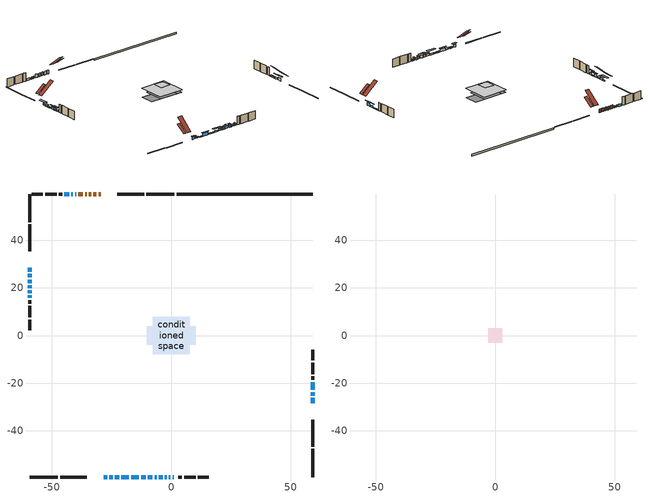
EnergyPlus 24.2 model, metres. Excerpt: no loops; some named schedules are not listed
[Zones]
conditioned space
 floor outside (Floor1 construction): -1.66,-1.66 -1.66,1.66 1.66,1.66 1.66,-1.66 z0.3
 floor adiabatic (Floor3 construction): -2.7,-2.7 -2.7,2.7 2.7,2.7 2.7,-2.7 z0.3
 floor adiabatic (Floor4 construction): -5.76,-5.76 -5.76,5.76 5.76,5.76 5.76,-5.76 z0.3
 floor adiabatic (AdiabaticFloorConstruction): -7.76,-7.76 -7.76,7.76 7.76,7.76 7.76,-7.76 z2.74
 floor foundation (Slab1 construction): -10.32,-3.93 -10.32,3.93 10.32,3.93 10.32,-3.93 z-0.71
 wall outside (RimJoist1 construction): 1.36,59.28 -10.41,59.28 / -59.28,-59.28 -47.52,-59.28 / -59.28,59.28 -59.28,47.52 / 59.28,-59.28 59.28,-47.52 z0.3:0.6
 wall outside (RimJoist2 construction): -11.34,59.28 -22.61,59.28 / -46.59,-59.28 -35.32,-59.28 / -59.28,46.59 -59.28,35.32 / 59.28,-46.59 59.28,-35.32 z0.3:0.6
 wall outside (AdiabaticWallConstruction 1): -29.61,59.28 -30.43,59.28 / -31.35,59.28 -32.69,59.28 / -33.62,59.28 -34.48,59.28 / -35.41,59.28 -36.13,59.28 / -37.06,59.28 -38.96,59.28 z0.3:2.33
 wall outside (AdiabaticWallConstruction): 59.28,-28.31 59.28,-26.08 / -5.24,-59.28 -3.56,-59.28 / -59.28,20.95 -59.28,19.84 z0.3:1.98; -28.31,-59.28 -26.89,-59.28 z0.3:1.75; -25.96,-59.28 -24.54,-59.28 z0.3:0.68; -23.62,-59.28 -21.89,-59.28 z0.3:0.66; -20.96,-59.28 -17.71,-59.28 z0.3:1.82; -16.78,-59.28 -13.52,-59.28 / -59.28,23.41 -59.28,21.88 z0.3:0.71; -12.6,-59.28 -10.71,-59.28 / -59.28,28.31 -59.28,26.79 z0.3:1.01; -9.79,-59.28 -7.9,-59.28 z0.3:1.6; -6.98,-59.28 -6.16,-59.28 / 0.57,-59.28 1.08,-59.28 z0.3:1.83; -59.28,25.86 -59.28,24.33 z0.3:1.11; -39.88,59.28 -40.26,59.28 / -0.99,-59.28 -0.35,-59.28 / 2.01,-59.28 2.1,-59.28 / -41.18,59.28 -41.84,59.28 / -42.77,59.28 -44.73,59.28 z0.3:1.52; 59.28,-25.15 59.28,-23.7 z0.3:1.32; -2.63,-59.28 -1.92,-59.28 z0.3:1.77; -59.28,18.91 -59.28,17.79 z0.3:0.86; -59.28,16.86 -59.28,15.75 z0.3:1.22; 59.28,-22.77 59.28,-19.52 z0.3:0.73
 wall outside (Wall1 construction): -45.66,59.28 -47.11,59.28 / 3.03,-59.28 4.48,-59.28 / -59.28,14.82 -59.28,13.36 / 59.28,-18.6 59.28,-17.14 z0.3:5.18
 wall outside (Wall2 construction): -48.04,59.28 -52.88,59.28 / 5.41,-59.28 10.25,-59.28 / -59.28,12.43 -59.28,7.59 / 59.28,-16.21 59.28,-11.37 z0.3:5.18
 wall outside (Wall3 construction): -53.81,59.28 -58.35,59.28 / 11.18,-59.28 15.72,-59.28 / -59.28,6.67 -59.28,2.12 / 59.28,-10.44 59.28,-5.9 z0.3:5.18
 wall foundation (FoundationWall1 construction): 59.28,59.28 2.29,59.28 z-0.71:0.3
 window (WindowConstruction 21): 59.28,-28.31 59.28,-26.08 z0.3:1.98
 window (WindowConstruction 2): -28.31,-59.28 -26.89,-59.28 z0.3:1.75
 window (WindowConstruction 3): -25.96,-59.28 -24.54,-59.28 z0.3:0.68
 window (WindowConstruction 4): -23.61,-59.28 -21.89,-59.28 z0.3:0.66
 window (WindowConstruction 5): -20.96,-59.28 -17.71,-59.28 z0.3:1.82
 window (WindowConstruction 6): -16.78,-59.28 -13.53,-59.28 z0.3:0.71
 window (WindowConstruction 7): -12.6,-59.28 -10.71,-59.28 z0.3:1.01
 window (WindowConstruction 8): -9.79,-59.28 -7.91,-59.28 z0.3:1.6
 window (WindowConstruction 9): -6.98,-59.28 -6.17,-59.28 z0.3:1.82
 window (WindowConstruction 10): -59.28,28.31 -59.28,26.79 z0.3:1.01
 window (WindowConstruction 11): -59.28,25.86 -59.28,24.34 z0.3:1.11
 window (WindowConstruction 12): -59.28,23.41 -59.28,21.88 z0.3:0.71
 window (WindowConstruction 23): -5.24,-59.28 -3.56,-59.28 z0.3:1.98
 window (WindowConstruction 24): -59.28,20.95 -59.28,19.84 z0.3:1.98
 window (WindowConstruction 13): -39.89,59.28 -40.26,59.28 z0.3:1.52
 window (WindowConstruction 14): 59.28,-25.15 59.28,-23.7 z0.3:1.31
 window (WindowConstruction 15): -2.63,-59.28 -1.92,-59.28 z0.3:1.77
 window (WindowConstruction 16): -0.99,-59.28 -0.36,-59.28 z0.3:1.52
 window (WindowConstruction 17): 0.57,-59.28 1.08,-59.28 z0.3:1.82
 window (WindowConstruction 18): 2.01,-59.28 2.1,-59.28 z0.3:1.52
 window (WindowConstruction 19): -59.28,18.91 -59.28,17.79 z0.3:0.86
 window (WindowConstruction 20): -59.28,16.86 -59.28,15.75 z0.3:1.21
 window (WindowConstruction 22): -41.19,59.28 -41.84,59.28 z0.3:1.52
 window (WindowConstruction): 59.28,-22.77 59.28,-19.52 z0.3:0.73
 window (WindowConstruction 1): -42.77,59.28 -44.73,59.28 z0.3:1.52
 door (Door): -29.61,59.28 -30.42,59.28 z0.3:2.33
 door (Door 1): -31.35,59.28 -32.69,59.28 z0.3:2.33
 door (Door 2): -33.62,59.28 -34.48,59.28 z0.3:2.33
 door (Door 3): -35.41,59.28 -36.13,59.28 z0.3:2.33
 door (Door 4): -37.06,59.28 -38.96,59.28 z0.3:2.33
 ceiling adiabatic (AdiabaticFloorConstruction): 7.76,-7.76 7.76,7.76 -7.76,7.76 -7.76,-7.76 z2.74
 roof outside (Roof2 construction): -2.7,2.7 -2.7,-2.7 2.7,-2.7 2.7,2.7 z5.18
 roof outside (Roof3 construction): -28.69,59.28,5.18 -28.69,51.46,11.7 -26.14,51.46,11.7 -26.14,59.28,5.18; -29.24,-59.28,5.18 -29.24,-51.46,11.7 -31.79,-51.46,11.7 -31.79,-59.28,5.18; -59.28,29.24,5.18 -51.46,29.24,11.7 -51.46,31.79,11.7 -59.28,31.79,5.18; 59.28,-29.24,5.18 51.46,-29.24,11.7 51.46,-31.79,11.7 59.28,-31.79,5.18
attic - vented
 floor to conditioned space (Floor2 construction Reversed): -2.99,-2.99 -2.99,2.99 2.99,2.99 2.99,-2.99 z5.18
 roof outside (Roof1 construction): -25.21,59.28,5.18 -25.21,53.94,9.19 -23.54,53.94,9.19 -23.54,59.28,5.18; -32.72,-59.28,5.18 -32.72,-53.94,9.19 -34.39,-53.94,9.19 -34.39,-59.28,5.18; -59.28,32.72,5.18 -53.94,32.72,9.19 -53.94,34.39,9.19 -59.28,34.39,5.18; 59.28,-32.72,5.18 53.94,-32.72,9.19 53.94,-34.39,9.19 59.28,-34.39,5.18
shading: 59.28,-25.17 59.28,-29.22 59.89,-29.22 59.89,-25.17 z2.89; -26.28,-59.28 -28.92,-59.28 -28.92,-60.19 -26.28,-60.19 z2.36; -24.24,-59.28 -26.26,-59.28 -26.26,-60.19 -24.24,-60.19 z0.98; -21.74,-59.28 -23.76,-59.28 -23.76,-60.5 -21.74,-60.5 z0.81; -17.1,-59.28 -21.57,-59.28 -21.57,-59.74 -17.1,-59.74 z2.43; -13.38,-59.28 -16.93,-59.28 -16.93,-59.74 -13.38,-59.74 z0.85; -8.89,-59.28 -14.42,-59.28 -14.42,-60.5 -8.89,-60.5 z2.84; -7.76,-59.28 -9.94,-59.28 -9.94,-60.5 -7.76,-60.5 z1.74; -5.56,-59.28 -7.59,-59.28 -7.59,-60.5 -5.56,-60.5 z2.43; -59.28,24.96 -59.28,30.14 -60.5,30.14 -60.5,24.96 z2.84; -59.28,23.42 -59.28,26.77 -60.5,26.77 -60.5,23.42 z2.03; -59.28,21.58 -59.28,23.71 -60.5,23.71 -60.5,21.58 z1; -2.65,-59.28 -6.15,-59.28 -6.15,-59.74 -2.65,-59.74 z2.89; -59.28,19.23 -59.28,21.56 -59.74,21.56 -59.74,19.23 z2.59; 59.28,-22.18 59.28,-26.67 59.58,-26.67 59.58,-22.18 z2.84; -1.62,-59.28 -2.93,-59.28 -2.93,-59.74 -1.62,-59.74 z2.07; 1.38,-59.28 0.28,-59.28 0.28,-59.74 1.38,-59.74 z2.12; -59.28,16.57 -59.28,20.13 -59.74,20.13 -59.74,16.57 z2.08; -59.28,13.92 -59.28,18.69 -59.74,18.69 -59.74,13.92 z3.04; 59.28,-19.37 59.28,-22.92 59.89,-22.92 59.89,-19.37 z0.88
[Building]
Building 1: Terrain=Suburbs
[Site:Location]
Vancouver Intl AP_BC: Latitude {deg}=49.19; Longitude {deg}=-123.18; Time Zone {hr}=-8; Elevation {m}=4; Keep Site Location Information=Yes
[Site:GroundTemperature:Shallow]
8.06451, 6.96315, 6.87495, 7.3976, 9.49575, 11.5841, 13.3946, 14.5416, 14.639, 13.7062, 11.9418, 9.91751
[Site:WaterMainsTemperature]
Calculation Method=Schedule; Temperature Schedule=mains temperature schedule
[Material] Roughness=Rough; Thermal Absorptance=0.9
Name | Thickness {m} | Conductivity {W/m-K} | Density {kg/m3} | Specific Heat {J/kg-K} | Solar Absorptance | Visible Absorptance
asphalt or fiberglass shingles | 0.00635 | 0.162714 | 1121.4 | 1465.45 | 0.4 | 0.4
ceiling stud and cavity | 0.0889 | 7.21176 | 20.9862 | 1087.66 | 0.7 | 0.7
concrete 4.0 in. | 0.1016 | 1.803125 | 2242.8 | 837.4 | 0.7 | 0.7
concrete 8.0 in. | 0.2032 | 1.803125 | 2242.8 | 837.4 | 0.7 | 0.7
door material | 0.04445 | 0.0451087 | 512.64 | 1214.23 | 0.7 | 0.7
door material 1 | 0.04445 | 0.188738 | 512.64 | 1214.23 | 0.7 | 0.7
door material 2 | 0.04445 | 0.053851 | 512.64 | 1214.23 | 0.7 | 0.7
exterior vertical ins | 0.0211411 | 0.029427 | 32.04 | 1214.23 | 0.7 | 0.7
floor covering | 0.0127 | 0.0433444 | 54.468 | 1339.84 | 0.6 | 0.6
floor covering 1 | 0.0127 | 9.015625 | 54.468 | 1339.84 | 0.6 | 0.6
floor rigid ins | 0.051816 | 0.029427 | 32.04 | 1214.23 | 0.7 | 0.7
floor rigid ins 1; wall rigid ins | 0.512978 | 0.029427 | 32.04 | 1214.23 | 0.7 | 0.7
floor stud and cavity | 0.1397 | 0.0954497 | 92.3553 | 1139.71 | 0.7 | 0.7
floor stud and cavity 1 | 0.0889 | 0.345332 | 50.32683 | 1063.81 | 0.7 | 0.7
floor stud and cavity 2 | 0.0889 | 0.233522 | 50.32683 | 1063.81 | 0.7 | 0.7
floor stud and cavity 3 | 0.1397 | 1.75129 | 37.0049 | 1207.88 | 0.7 | 0.7
furniture material conditioned space 1 | 0.1524 | 0.115458 | 640.8 | 1214.23 | 0.6 | 0.6
gypsum board | 0.0127 | 0.160291 | 801 | 837.4 | 0.6 | 0.6
gypsum board 1 | 0.00254 | 0.160291 | 801 | 837.4 | 0.6 | 0.6
gypsum board 2 | 0.0127 | 0.160291 | 801 | 837.4 | 0.7 | 0.7
osb sheathing 0.5 in. | 0.0127 | 0.115458 | 512.64 | 1214.23 | 0.7 | 0.7
osb sheathing 0.75 in. | 0.01905 | 0.115458 | 512.64 | 1214.23 | 0.7 | 0.7
osb sheathing 2.0 in. | 0.0508 | 0.115458 | 512.64 | 1214.23 | 0.7 | 0.7
rim joist stud and cavity | 0.0508 | 0.028103 | 125.044 | 1163.47 | 0.6 | 0.6
rim joist stud and cavity 1 | 0.0508 | 0.0312034 | 125.044 | 1163.47 | 0.6 | 0.6
roof rigid ins | 0.103632 | 0.029427 | 32.04 | 1214.23 | 0.7 | 0.7
roof stud and cavity | 0.0889 | 1.56931 | 78.34581 | 1123.46 | 0.7 | 0.7
roof stud and cavity 1 | 0.2032 | 0.312837 | 78.34581 | 1123.46 | 0.7 | 0.7
wall stud and cavity | 0.1397 | 0.0911936 | 139.0536 | 1170.24 | 0.7 | 0.7
wall stud and cavity 1 | 0.1397 | 0.0908802 | 139.0536 | 1170.24 | 0.7 | 0.7
wall stud and cavity 2 | 0.1397 | 0.0964016 | 139.0536 | 1170.24 | 0.7 | 0.7
wall stud and cavity 3 | 0.0889 | 0.380278 | 52.3479 | 1209.89 | 0.7 | 0.7
wall stud and cavity 4 | 0.0889 | 0.391764 | 83.0341 | 1211.67 | 0.7 | 0.7
wood siding | 0.0254 | 0.102417 | 544.68 | 1172.36 | 0.4 | 0.4
wood siding 1; wood siding 2; wood siding 3 | 0.0254 | 0.102417 | 544.68 | 1172.36 | 0.7 | 0.7
[WindowMaterial:SimpleGlazingSystem]
Name | U-Factor {W/m2-K} | Solar Heat Gain Coefficient
WindowMaterial | 3.00196 | 0.59
WindowMaterial 1 | 1.4178 | 0.36
WindowMaterial 10 | 2.96448 | 0.56
WindowMaterial 11 | 2.93609 | 0.65
WindowMaterial 12 | 3.03659 | 0.53
WindowMaterial 13 | 1.42631 | 0.37
WindowMaterial 14 | 3.03376 | 0.56
WindowMaterial 15 | 2.98152 | 0.61
WindowMaterial 16 | 3.10359 | 0.5
WindowMaterial 17 | 3.068959 | 0.44
WindowMaterial 18 | 3.02467 | 0.44
WindowMaterial 19 | 2.986628 | 0.6
WindowMaterial 2 | 1.36386 | 0.33
WindowMaterial 20 | 2.96789 | 0.62
WindowMaterial 21 | 1.94585 | 0.33
WindowMaterial 3 | 1.26676 | 0.28
WindowMaterial 4 | 3.03319 | 0.57
WindowMaterial 5 | 2.87931 | 0.7
WindowMaterial 6 | 3.03376 | 0.49
WindowMaterial 7 | 2.95937 | 0.57
WindowMaterial 8 | 2.90032 | 0.68
WindowMaterial 9 | 3.01161 | 0.58
[Construction]
AdiabaticFloorConstruction: floor stud and cavity 3, floor rigid ins 1, osb sheathing 0.75 in., floor covering
AdiabaticWallConstruction: wood siding 2, wall rigid ins, wall stud and cavity 3, gypsum board
AdiabaticWallConstruction 1: wood siding 3, wall rigid ins, wall stud and cavity 3, gypsum board
Door; Door 1; Door 4: door material
Door 2: door material 1
Door 3: door material 2
Floor1 construction: floor stud and cavity, floor rigid ins, osb sheathing 0.75 in., floor covering
Floor2 construction Reversed: gypsum board 1, ceiling stud and cavity
Floor3 construction: floor stud and cavity 1, floor covering 1
Floor4 construction: floor stud and cavity 2, floor covering 1
FoundationWall1 construction: concrete 8.0 in., gypsum board 2
furniture construction conditioned space 1: furniture material conditioned space 1
PartitionWallConstruction: gypsum board, wall stud and cavity 4, gypsum board
RimJoist1 construction: wood siding 1, osb sheathing 2.0 in., rim joist stud and cavity
RimJoist2 construction: wood siding 1, osb sheathing 2.0 in., rim joist stud and cavity 1
Roof1 construction: asphalt or fiberglass shingles
Roof2 construction: asphalt or fiberglass shingles, osb sheathing 0.5 in., roof stud and cavity, gypsum board
Roof3 construction: asphalt or fiberglass shingles, roof rigid ins, osb sheathing 0.75 in., roof stud and cavity 1, gypsum board
Slab1 construction: concrete 4.0 in.
Wall1 construction: wood siding, osb sheathing 0.5 in., wall stud and cavity, gypsum board
Wall2 construction: wood siding, osb sheathing 0.5 in., wall stud and cavity 1, gypsum board
Wall3 construction: wood siding, osb sheathing 0.5 in., wall stud and cavity 2, gypsum board
WindowConstruction: WindowMaterial
WindowConstruction 1: WindowMaterial 1
WindowConstruction 10: WindowMaterial 10
WindowConstruction 11: WindowMaterial 11
WindowConstruction 12; WindowConstruction 9: WindowMaterial 9
WindowConstruction 13: WindowMaterial 12
WindowConstruction 14: WindowMaterial 13
WindowConstruction 15: WindowMaterial 14
WindowConstruction 16: WindowMaterial 15
WindowConstruction 17: WindowMaterial 16
WindowConstruction 18: WindowMaterial 17
WindowConstruction 19: WindowMaterial 18
WindowConstruction 2: WindowMaterial 2
WindowConstruction 20: WindowMaterial 19
WindowConstruction 21; WindowConstruction 23; WindowConstruction 24: WindowMaterial 20
WindowConstruction 22: WindowMaterial 21
WindowConstruction 3: WindowMaterial 3
WindowConstruction 4: WindowMaterial 4
WindowConstruction 5: WindowMaterial 5
WindowConstruction 6: WindowMaterial 6
WindowConstruction 7: WindowMaterial 7
WindowConstruction 8: WindowMaterial 8
[Zone] Multiplier=1; Part of Total Floor Area=Yes
Name | Volume {m3}
attic - vented | 21.3485
conditioned space | 804.4
[Space]
Name | Zone | Volume {m3}
attic - vented 1 | attic - vented | 21.3485
conditioned space 1 | conditioned space | 804.4
[ZoneInfiltration:EffectiveLeakageArea]
infil attic - vented 1: Zone or Space=attic - vented 1; Schedule=Always On Discrete; Effective Air Leakage Area {cm2}=1478.07; Stack Coefficient=0.000278795; Wind Coefficient=1.12814e-05
[ZoneMixing]
whole house fan mix: Zone or Space=attic - vented; Schedule=Always On Continuous; Design Flow Rate Calculation Method=Flow/Zone; Design Flow Rate {m3/s}=0; Source Zone or Space=conditioned space
[SurfaceProperty:ExposedFoundationPerimeter]
Slab1: Exposed Perimeter Calculation Method=TotalExposedPerimeter; Total Exposed Perimeter {m}=56.998
[InternalMass] Zone or ZoneList=conditioned space; Space or SpaceList=conditioned space 1
Name | Construction | Surface Area {m2}
furniture mass conditioned space 1 | furniture construction conditioned space 1 | 230.504
partition wall mass | PartitionWallConstruction | 414.06
[Lights]
interior lighting: Zone or ZoneList or Space or SpaceList=conditioned space 1; Schedule=interior lighting schedule; Design Level Calculation Method=LightingLevel; Lighting Level {W}=343.2; Return Air Fraction=0; Fraction Radiant=0.6; Fraction Visible=0.2; Fraction Replaceable=1
[People]
occupants: Zone or ZoneList or Space or SpaceList=conditioned space 1; Number of People Schedule=occupants schedule; Number of People Calculation Method=People; Number of People=3; Fraction Radiant=0.314171; Sensible Heat Fraction=0.56303; Activity Level Schedule=occupants activity schedule; Carbon Dioxide Generation Rate {m3/s-W}=0; Enable ASHRAE 55 Comfort Warnings=No; Mean Radiant Temperature Calculation Type=EnclosureAveraged
[ElectricEquipment] Zone or ZoneList or Space or SpaceList=conditioned space 1; Design Level Calculation Method=EquipmentLevel
Name | Schedule | Design Level {W} | Fraction Latent | Fraction Radiant | Fraction Lost
clothes dryer | clothes dryer schedule | 140.772 | 0.015 | 0.081 | 0.85
clothes washer | clothes washer schedule | 32.1985 | 0.03 | 0.162 | 0.7
cooking range | cooking range schedule | 215.147 | 0.08 | 0.432 | 0.2
dishwasher | dishwasher schedule | 66.8632 | 0.3 | 0.18 | 0.4
fridge | fridge schedule | 72.9452 | 0 | 0.6 | 0
mech vent bath fan 0 | mech vent bath fan 0 schedule | 50.2 | 0 | 0 | 1
mech vent bath fan 1 | mech vent bath fan 1 schedule | 50.2 | 0 | 0 | 1
mech vent house fan | mech vent house fan schedule | 0 | 0 | 0 | 1
mech vent house fan cfis | mech vent house fan cfis schedule | 0 | 0 | 0 | 0
mech vent range fan 0 | mech vent range fan 0 schedule | 57 | 0 | 0 | 1
misc plug loads | misc plug loads schedule | 494.7 | 0.045 | 0.513 | 0.1
whole house fan | Always On Discrete | 0 | 0 | 0 | 1
[OtherEquipment] Zone or ZoneList or Space or SpaceList=conditioned space 1; Design Level Calculation Method=EquipmentLevel
Name | Fuel Type | Schedule | Design Level {W} | Fraction Latent | Fraction Radiant | Fraction Lost
clothes dryer 1 | Electricity | clothes dryer schedule | 0 | 0.015 | 0.081 | 0.85
cooking range 1 | Electricity | cooking range schedule | 0 | 0.08 | 0.432 | 0.2
general water use latent | None | general water use schedule | 62.594 | 1 | 0 | 0
general water use sensible | None | general water use schedule | -61.6891 | 0 | 0.6 | 0
mech vent house fan latent load | None | Always On Discrete | 0 | 1 | 0 | 0
mech vent house fan sensible load | None | Always On Discrete | 0 | 0 | 0 | 0
water heater energy adjustment1 | NaturalGas | Always On Discrete | 0.01 | 0 | 0 | 1
[ZoneInfiltration:DesignFlowRate] Zone or ZoneList or Space or SpaceList=conditioned space 1; Schedule=Always On Discrete; Design Flow Rate Calculation Method=Flow/Zone; Design Flow Rate {m3/s}=0
infil flow; natural vent flow; whole house fan flow
[Foundation:Kiva]
Foundation Kiva 1: Initial Indoor Air Temperature {C}=18; Wall Height Above Grade {m}=0.299984; Wall Depth Below Slab {m}=0.2032; Custom Block Material Name 1=exterior vertical ins; Custom Block Depth 1 {m}=1.00999; Custom Block X Position 1 {m}=0.2159; Custom Block Z Position 1 {m}=0
[Foundation:Kiva:Settings]
Soil Conductivity {W/m-K}=0.849921; Soil Density {kg/m3}=1842.3; Soil Specific Heat {J/kg-K}=418.7; Ground Solar Absorptivity=0.9; Ground Thermal Absorptivity=0.9; Ground Surface Roughness {m}=0.03; Far-Field Width {m}=40; Deep-Ground Boundary Condition=ZeroFlux; Deep-Ground Depth {m}=40; Minimum Cell Dimension {m}=0.2; Maximum Cell Growth Coefficient=3; Simulation Timestep=Timestep
[Exterior:Lights]
exterior lighting: Schedule=exterior lighting schedule; Design Level {W}=75.6
[Schedule:Constant]
Name | Hourly Value
Always On Continuous; mech vent house fan schedule; mech vent house fan cfis schedule; Always On Discrete | 1
occupants activity schedule | 117.228
fridge schedule | 0
[Schedule:Week:Daily]
interior lighting schedule Week Rule - Jan1-Jan27: interior lighting schedule day, interior lighting schedule day, interior lighting schedule day, interior lighting schedule day, interior lighting schedule day, interior lighting schedule day, interior lighting schedule day, interior lighting schedule default day, interior lighting schedule default day, interior lighting schedule default day, interior lighting schedule default day, interior lighting schedule default day
interior lighting schedule Week Rule - Jan28-Feb3: interior lighting schedule day, interior lighting schedule day, interior lighting schedule day, interior lighting schedule day, interior lighting schedule day 1, interior lighting schedule day 1, interior lighting schedule day 1, interior lighting schedule default day, interior lighting schedule default day, interior lighting schedule default day, interior lighting schedule default day, interior lighting schedule default day
interior lighting schedule Week Rule - Feb4-Feb24: interior lighting schedule day 1, interior lighting schedule day 1, interior lighting schedule day 1, interior lighting schedule day 1, interior lighting schedule day 1, interior lighting schedule day 1, interior lighting schedule day 1, interior lighting schedule default day, interior lighting schedule default day, interior lighting schedule default day, interior lighting schedule default day, interior lighting schedule default day
interior lighting schedule Week Rule - Feb25-Mar3: interior lighting schedule day 1, interior lighting schedule day 1, interior lighting schedule day 1, interior lighting schedule day 1, interior lighting schedule day 2, interior lighting schedule day 2, interior lighting schedule day 2, interior lighting schedule default day, interior lighting schedule default day, interior lighting schedule default day, interior lighting schedule default day, interior lighting schedule default day
interior lighting schedule Week Rule - Mar4-Mar31: interior lighting schedule day 2, interior lighting schedule day 2, interior lighting schedule day 2, interior lighting schedule day 2, interior lighting schedule day 2, interior lighting schedule day 2, interior lighting schedule day 2, interior lighting schedule default day, interior lighting schedule default day, interior lighting schedule default day, interior lighting schedule default day, interior lighting schedule default day
interior lighting schedule Week Rule - Apr1-Apr28: interior lighting schedule day 3, interior lighting schedule day 3, interior lighting schedule day 3, interior lighting schedule day 3, interior lighting schedule day 3, interior lighting schedule day 3, interior lighting schedule day 3, interior lighting schedule default day, interior lighting schedule default day, interior lighting schedule default day, interior lighting schedule default day, interior lighting schedule default day
interior lighting schedule Week Rule - Apr29-May5: interior lighting schedule day 3, interior lighting schedule day 3, interior lighting schedule day 4, interior lighting schedule day 4, interior lighting schedule day 4, interior lighting schedule day 4, interior lighting schedule day 4, interior lighting schedule default day, interior lighting schedule default day, interior lighting schedule default day, interior lighting schedule default day, interior lighting schedule default day
interior lighting schedule Week Rule - May6-May26: interior lighting schedule day 4, interior lighting schedule day 4, interior lighting schedule day 4, interior lighting schedule day 4, interior lighting schedule day 4, interior lighting schedule day 4, interior lighting schedule day 4, interior lighting schedule default day, interior lighting schedule default day, interior lighting schedule default day, interior lighting schedule default day, interior lighting schedule default day
interior lighting schedule Week Rule - May27-Jun2: interior lighting schedule day 4, interior lighting schedule day 4, interior lighting schedule day 4, interior lighting schedule day 4, interior lighting schedule day 4, interior lighting schedule day 5, interior lighting schedule day 5, interior lighting schedule default day, interior lighting schedule default day, interior lighting schedule default day, interior lighting schedule default day, interior lighting schedule default day
interior lighting schedule Week Rule - Jun3-Jun30: interior lighting schedule day 5, interior lighting schedule day 5, interior lighting schedule day 5, interior lighting schedule day 5, interior lighting schedule day 5, interior lighting schedule day 5, interior lighting schedule day 5, interior lighting schedule default day, interior lighting schedule default day, interior lighting schedule default day, interior lighting schedule default day, interior lighting schedule default day
interior lighting schedule Week Rule - Jul1-Jul28: interior lighting schedule day 6, interior lighting schedule day 6, interior lighting schedule day 6, interior lighting schedule day 6, interior lighting schedule day 6, interior lighting schedule day 6, interior lighting schedule day 6, interior lighting schedule default day, interior lighting schedule default day, interior lighting schedule default day, interior lighting schedule default day, interior lighting schedule default day
interior lighting schedule Week Rule - Jul29-Aug4: interior lighting schedule day 6, interior lighting schedule day 6, interior lighting schedule day 6, interior lighting schedule day 7, interior lighting schedule day 7, interior lighting schedule day 7, interior lighting schedule day 7, interior lighting schedule default day, interior lighting schedule default day, interior lighting schedule default day, interior lighting schedule default day, interior lighting schedule default day
interior lighting schedule Week Rule - Aug5-Aug25: interior lighting schedule day 7, interior lighting schedule day 7, interior lighting schedule day 7, interior lighting schedule day 7, interior lighting schedule day 7, interior lighting schedule day 7, interior lighting schedule day 7, interior lighting schedule default day, interior lighting schedule default day, interior lighting schedule default day, interior lighting schedule default day, interior lighting schedule default day
interior lighting schedule Week Rule - Aug26-Sep1: interior lighting schedule day 7, interior lighting schedule day 7, interior lighting schedule day 7, interior lighting schedule day 7, interior lighting schedule day 7, interior lighting schedule day 7, interior lighting schedule day 8, interior lighting schedule default day, interior lighting schedule default day, interior lighting schedule default day, interior lighting schedule default day, interior lighting schedule default day
interior lighting schedule Week Rule - Sep2-Sep29: interior lighting schedule day 8, interior lighting schedule day 8, interior lighting schedule day 8, interior lighting schedule day 8, interior lighting schedule day 8, interior lighting schedule day 8, interior lighting schedule day 8, interior lighting schedule default day, interior lighting schedule default day, interior lighting schedule default day, interior lighting schedule default day, interior lighting schedule default day
interior lighting schedule Week Rule - Sep30-Oct6: interior lighting schedule day 8, interior lighting schedule day 9, interior lighting schedule day 9, interior lighting schedule day 9, interior lighting schedule day 9, interior lighting schedule day 9, interior lighting schedule day 9, interior lighting schedule default day, interior lighting schedule default day, interior lighting schedule default day, interior lighting schedule default day, interior lighting schedule default day
interior lighting schedule Week Rule - Oct7-Oct27: interior lighting schedule day 9, interior lighting schedule day 9, interior lighting schedule day 9, interior lighting schedule day 9, interior lighting schedule day 9, interior lighting schedule day 9, interior lighting schedule day 9, interior lighting schedule default day, interior lighting schedule default day, interior lighting schedule default day, interior lighting schedule default day, interior lighting schedule default day
interior lighting schedule Week Rule - Oct28-Nov3: interior lighting schedule day 9, interior lighting schedule day 9, interior lighting schedule day 9, interior lighting schedule day 9, interior lighting schedule day 10, interior lighting schedule day 10, interior lighting schedule day 10, interior lighting schedule default day, interior lighting schedule default day, interior lighting schedule default day, interior lighting schedule default day, interior lighting schedule default day
interior lighting schedule Week Rule - Nov4-Nov24: interior lighting schedule day 10, interior lighting schedule day 10, interior lighting schedule day 10, interior lighting schedule day 10, interior lighting schedule day 10, interior lighting schedule day 10, interior lighting schedule day 10, interior lighting schedule default day, interior lighting schedule default day, interior lighting schedule default day, interior lighting schedule default day, interior lighting schedule default day
interior lighting schedule Week Rule - Nov25-Dec1: interior lighting schedule day 10, interior lighting schedule day 10, interior lighting schedule day 10, interior lighting schedule day 10, interior lighting schedule day 10, interior lighting schedule day 10, interior lighting schedule day 11, interior lighting schedule default day, interior lighting schedule default day, interior lighting schedule default day, interior lighting schedule default day, interior lighting schedule default day
interior lighting schedule Week Rule - Dec2-Dec31: interior lighting schedule day 11, interior lighting schedule day 11, interior lighting schedule day 11, interior lighting schedule day 11, interior lighting schedule day 11, interior lighting schedule day 11, interior lighting schedule day 11, interior lighting schedule default day, interior lighting schedule default day, interior lighting schedule default day, interior lighting schedule default day, interior lighting schedule default day
occupants schedule Week Rule - Jan1-Dec31: occupants schedule day, occupants schedule day, occupants schedule day, occupants schedule day, occupants schedule day, occupants schedule day, occupants schedule day, occupants schedule default day, occupants schedule default day, occupants schedule default day, occupants schedule default day, occupants schedule default day
clothes dryer schedule Week Rule - Jan1-Dec31: clothes dryer schedule day, clothes dryer schedule day, clothes dryer schedule day, clothes dryer schedule day, clothes dryer schedule day, clothes dryer schedule day, clothes dryer schedule day, clothes dryer schedule default day, clothes dryer schedule default day, clothes dryer schedule default day, clothes dryer schedule default day, clothes dryer schedule default day
clothes washer schedule Week Rule - Jan1-Dec31: clothes washer schedule day, clothes washer schedule day, clothes washer schedule day, clothes washer schedule day, clothes washer schedule day, clothes washer schedule day, clothes washer schedule day, clothes washer schedule default day, clothes washer schedule default day, clothes washer schedule default day, clothes washer schedule default day, clothes washer schedule default day
cooking range schedule Week Rule - Jan1-Dec31: cooking range schedule day, cooking range schedule day, cooking range schedule day, cooking range schedule day, cooking range schedule day, cooking range schedule day, cooking range schedule day, cooking range schedule default day, cooking range schedule default day, cooking range schedule default day, cooking range schedule default day, cooking range schedule default day
dishwasher schedule Week Rule - Jan1-Dec31: dishwasher schedule day, dishwasher schedule day, dishwasher schedule day, dishwasher schedule day, dishwasher schedule day, dishwasher schedule day, dishwasher schedule day, dishwasher schedule default day, dishwasher schedule default day, dishwasher schedule default day, dishwasher schedule default day, dishwasher schedule default day
mech vent bath fan 0 schedule Week Rule - Jan1-Dec31: mech vent bath fan 0 schedule day, mech vent bath fan 0 schedule day, mech vent bath fan 0 schedule day, mech vent bath fan 0 schedule day, mech vent bath fan 0 schedule day, mech vent bath fan 0 schedule day, mech vent bath fan 0 schedule day, mech vent bath fan 0 schedule default day, mech vent bath fan 0 schedule default day, mech vent bath fan 0 schedule default day, mech vent bath fan 0 schedule default day, mech vent bath fan 0 schedule default day
mech vent bath fan 1 schedule Week Rule - Jan1-Dec31: mech vent bath fan 1 schedule day, mech vent bath fan 1 schedule day, mech vent bath fan 1 schedule day, mech vent bath fan 1 schedule day, mech vent bath fan 1 schedule day, mech vent bath fan 1 schedule day, mech vent bath fan 1 schedule day, mech vent bath fan 1 schedule default day, mech vent bath fan 1 schedule default day, mech vent bath fan 1 schedule default day, mech vent bath fan 1 schedule default day, mech vent bath fan 1 schedule default day
mech vent range fan 0 schedule Week Rule - Jan1-Dec31: mech vent range fan 0 schedule day, mech vent range fan 0 schedule day, mech vent range fan 0 schedule day, mech vent range fan 0 schedule day, mech vent range fan 0 schedule day, mech vent range fan 0 schedule day, mech vent range fan 0 schedule day, mech vent range fan 0 schedule default day, mech vent range fan 0 schedule default day, mech vent range fan 0 schedule default day, mech vent range fan 0 schedule default day, mech vent range fan 0 schedule default day
misc plug loads schedule Week Rule - Jan1-Dec31: misc plug loads schedule day, misc plug loads schedule day, misc plug loads schedule day, misc plug loads schedule day, misc plug loads schedule day, misc plug loads schedule day, misc plug loads schedule day, misc plug loads schedule default day, misc plug loads schedule default day, misc plug loads schedule default day, misc plug loads schedule default day, misc plug loads schedule default day
general water use schedule Week Rule - Jan1-Dec31: general water use schedule day, general water use schedule day, general water use schedule day, general water use schedule day, general water use schedule day, general water use schedule day, general water use schedule day, general water use schedule default day, general water use schedule default day, general water use schedule default day, general water use schedule default day, general water use schedule default day
[Schedule:Year]
interior lighting schedule: interior lighting schedule Week Rule - Jan1-Jan27, 1, 1, 1, 27, interior lighting schedule Week Rule - Jan28-Feb3, 1, 28, 2, 3, interior lighting schedule Week Rule - Feb4-Feb24, 2, 4, 2, 24, interior lighting schedule Week Rule - Feb25-Mar3, 2, 25, 3, 3, interior lighting schedule Week Rule - Mar4-Mar31, 3, 4, 3, 31, interior lighting schedule Week Rule - Apr1-Apr28, 4, 1, 4, 28, interior lighting schedule Week Rule - Apr29-May5, 4, 29, 5, 5, interior lighting schedule Week Rule - May6-May26, 5, 6, 5, 26, interior lighting schedule Week Rule - May27-Jun2, 5, 27, 6, 2, interior lighting schedule Week Rule - Jun3-Jun30, 6, 3, 6, 30, interior lighting schedule Week Rule - Jul1-Jul28, 7, 1, 7, 28, interior lighting schedule Week Rule - Jul29-Aug4, 7, 29, 8, 4, interior lighting schedule Week Rule - Aug5-Aug25, 8, 5, 8, 25, interior lighting schedule Week Rule - Aug26-Sep1, 8, 26, 9, 1, interior lighting schedule Week Rule - Sep2-Sep29, 9, 2, 9, 29, interior lighting schedule Week Rule - Sep30-Oct6, 9, 30, 10, 6, interior lighting schedule Week Rule - Oct7-Oct27, 10, 7, 10, 27, interior lighting schedule Week Rule - Oct28-Nov3, 10, 28, 11, 3, interior lighting schedule Week Rule - Nov4-Nov24, 11, 4, 11, 24, interior lighting schedule Week Rule - Nov25-Dec1, 11, 25, 12, 1, interior lighting schedule Week Rule - Dec2-Dec31, 12, 2, 12, 31
occupants schedule: occupants schedule Week Rule - Jan1-Dec31, 1, 1, 12, 31
clothes dryer schedule: clothes dryer schedule Week Rule - Jan1-Dec31, 1, 1, 12, 31
clothes washer schedule: clothes washer schedule Week Rule - Jan1-Dec31, 1, 1, 12, 31
cooking range schedule: cooking range schedule Week Rule - Jan1-Dec31, 1, 1, 12, 31
dishwasher schedule: dishwasher schedule Week Rule - Jan1-Dec31, 1, 1, 12, 31
mech vent bath fan 0 schedule: mech vent bath fan 0 schedule Week Rule - Jan1-Dec31, 1, 1, 12, 31
mech vent bath fan 1 schedule: mech vent bath fan 1 schedule Week Rule - Jan1-Dec31, 1, 1, 12, 31
mech vent range fan 0 schedule: mech vent range fan 0 schedule Week Rule - Jan1-Dec31, 1, 1, 12, 31
misc plug loads schedule: misc plug loads schedule Week Rule - Jan1-Dec31, 1, 1, 12, 31
general water use schedule: general water use schedule Week Rule - Jan1-Dec31, 1, 1, 12, 31
exterior lighting schedule: exterior lighting schedule Week Rule - Jan1-Jan27, 1, 1, 1, 27, exterior lighting schedule Week Rule - Jan28-Feb3, 1, 28, 2, 3, exterior lighting schedule Week Rule - Feb4-Feb24, 2, 4, 2, 24, exterior lighting schedule Week Rule - Feb25-Mar3, 2, 25, 3, 3, exterior lighting schedule Week Rule - Mar4-Mar31, 3, 4, 3, 31, exterior lighting schedule Week Rule - Apr1-Apr28, 4, 1, 4, 28, exterior lighting schedule Week Rule - Apr29-May5, 4, 29, 5, 5, exterior lighting schedule Week Rule - May6-May26, 5, 6, 5, 26, exterior lighting schedule Week Rule - May27-Jun2, 5, 27, 6, 2, exterior lighting schedule Week Rule - Jun3-Jun30, 6, 3, 6, 30, exterior lighting schedule Week Rule - Jul1-Jul28, 7, 1, 7, 28, exterior lighting schedule Week Rule - Jul29-Aug4, 7, 29, 8, 4, exterior lighting schedule Week Rule - Aug5-Aug25, 8, 5, 8, 25, exterior lighting schedule Week Rule - Aug26-Sep1, 8, 26, 9, 1, exterior lighting schedule Week Rule - Sep2-Sep29, 9, 2, 9, 29, exterior lighting schedule Week Rule - Sep30-Oct6, 9, 30, 10, 6, exterior lighting schedule Week Rule - Oct7-Oct27, 10, 7, 10, 27, exterior lighting schedule Week Rule - Oct28-Nov3, 10, 28, 11, 3, exterior lighting schedule Week Rule - Nov4-Nov24, 11, 4, 11, 24, exterior lighting schedule Week Rule - Nov25-Dec1, 11, 25, 12, 1, exterior lighting schedule Week Rule - Dec2-Dec31, 12, 2, 12, 31
[Schedule:Compact]
mains temperature schedule: Through: 01/01, For: AllDays, Until: 24:00, 11.375, Through: 01/02, For: AllDays, Until: 24:00, 11.3367, Through: 01/03, For: AllDays, Until: 24:00, 11.2994, Through: 01/04, For: AllDays, Until: 24:00, 11.2628, Through: 01/05, For: AllDays, Until: 24:00, 11.2267, Through: 01/06, For: AllDays, Until: 24:00, 11.1917, Through: 01/07, For: AllDays, Until: 24:00, 11.1578, Through: 01/08, For: AllDays, Until: 24:00, 11.1244, Through: 01/09, For: AllDays, Until: 24:00, 11.0917, Through: 01/10, For: AllDays, Until: 24:00, 11.06, Through: 01/11, For: AllDays, Until: 24:00, 11.0289, Through: 01/12, For: AllDays, Until: 24:00, 10.9989, Through: 01/13, For: AllDays, Until: 24:00, 10.97, Through: 01/14, For: AllDays, Until: 24:00, 10.9417, Through: 01/15, For: AllDays, Until: 24:00, 10.9139, Through: 01/16, For: AllDays, Until: 24:00, 10.8878, Through: 01/17, For: AllDays, Until: 24:00, 10.8622, Through: 01/18, For: AllDays, Until: 24:00, 10.8372, Through: 01/19, For: AllDays, Until: 24:00, 10.8133, Through: 01/20, For: AllDays, Until: 24:00, 10.7906, Through: 01/21, For: AllDays, Until: 24:00, 10.7683, Through: 01/22, For: AllDays, Until: 24:00, 10.7478, Through: 01/23, For: AllDays, Until: 24:00, 10.7272, Through: 01/24, For: AllDays, Until: 24:00, 10.7083, Through: 01/25, For: AllDays, Until: 24:00, 10.69, Through: 01/26, For: AllDays, Until: 24:00, 10.6728, Through: 01/27, For: AllDays, Until: 24:00, 10.6567, Through: 01/28, For: AllDays, Until: 24:00, 10.6411, Through: 01/29, For: AllDays, Until: 24:00, 10.6267, Through: 01/30, For: AllDays, Until: 24:00, 10.6133, Through: 01/31, For: AllDays, Until: 24:00, 10.6011, Through: 02/01, For: AllDays, Until: 24:00, 10.59, Through: 02/02, For: AllDays, Until: 24:00, 10.5794, Through: 02/03, For: AllDays, Until: 24:00, 10.57, Through: 02/04, For: AllDays, Until: 24:00, 10.5617, Through: 02/05, For: AllDays, Until: 24:00, 10.5539, Through: 02/06, For: AllDays, Until: 24:00, 10.5478, Through: 02/07, For: AllDays, Until: 24:00, 10.5422, Through: 02/08, For: AllDays, Until: 24:00, 10.5378, Through: 02/09, For: AllDays, Until: 24:00, 10.5339, Through: 02/10, For: AllDays, Until: 24:00, 10.5317, Through: 02/11, For: AllDays, Until: 24:00, 10.53, Through: 02/12, For: AllDays, Until: 24:00, 10.53, Through: 02/13, For: AllDays, Until: 24:00, 10.5306, Through: 02/14, For: AllDays, Until: 24:00, 10.5317, Through: 02/15, For: AllDays, Until: 24:00, 10.5344, Through: 02/16, For: AllDays, Until: 24:00, 10.5378, Through: 02/17, For: AllDays, Until: 24:00, 10.5428, Through: 02/18, For: AllDays, Until: 24:00, 10.5483, Through: 02/19, For: AllDays, Until: 24:00, 10.5544, Through: 02/20, For: AllDays, Until: 24:00, 10.5622, Through: 02/21, For: AllDays, Until: 24:00, 10.5706, Through: 02/22, For: AllDays, Until: 24:00, 10.5806, Through: 02/23, For: AllDays, Until: 24:00, 10.5911, Through: 02/24, For: AllDays, Until: 24:00, 10.6022, Through: 02/25, For: AllDays, Until: 24:00, 10.615, Through: 02/26, For: AllDays, Until: 24:00, 10.6283, Through: 02/27, For: AllDays, Until: 24:00, 10.6428, Through: 02/28, For: AllDays, Until: 24:00, 10.6583, Through: 03/01, For: AllDays, Until: 24:00, 10.6744, Through: 03/02, For: AllDays, Until: 24:00, 10.6917, Through: 03/03, For: AllDays, Until: 24:00, 10.71, Through: 03/04, For: AllDays, Until: 24:00, 10.7294, Through: 03/05, For: AllDays, Until: 24:00, 10.7494, Through: 03/06, For: AllDays, Until: 24:00, 10.7706, Through: 03/07, For: AllDays, Until: 24:00, 10.7928, Through: 03/08, For: AllDays, Until: 24:00, 10.8161, Through: 03/09, For: AllDays, Until: 24:00, 10.84, Through: 03/10, For: AllDays, Until: 24:00, 10.8644, Through: 03/11, For: AllDays, Until: 24:00, 10.8906, Through: 03/12, For: AllDays, Until: 24:00, 10.9167, Through: 03/13, For: AllDays, Until: 24:00, 10.9444, Through: 03/14, For: AllDays, Until: 24:00, 10.9728, Through: 03/15, For: AllDays, Until: 24:00, 11.0022, Through: 03/16, For: AllDays, Until: 24:00, 11.0322, Through: 03/17, For: AllDays, Until: 24:00, 11.0633, Through: 03/18, For: AllDays, Until: 24:00, 11.095, Through: 03/19, For: AllDays, Until: 24:00, 11.1278, Through: 03/20, For: AllDays, Until: 24:00, 11.1611, Through: 03/21, For: AllDays, Until: 24:00, 11.1956, Through: 03/22, For: AllDays, Until: 24:00, 11.2306, Through: 03/23, For: AllDays, Until: 24:00, 11.2667, Through: 03/24, For: AllDays, Until: 24:00, 11.3033, Through: 03/25, For: AllDays, Until: 24:00, 11.3406, Through: 03/26, For: AllDays, Until: 24:00, 11.3789, Through: 03/27, For: AllDays, Until: 24:00, 11.4178, Through: 03/28, For: AllDays, Until: 24:00, 11.4572, Through: 03/29, For: AllDays, Until: 24:00, 11.4978, Through: 03/30, For: AllDays, Until: 24:00, 11.5389, Through: 03/31, For: AllDays, Until: 24:00, 11.5811, Through: 04/01, For: AllDays, Until: 24:00, 11.6233, Through: 04/02, For: AllDays, Until: 24:00, 11.6667, Through: 04/03, For: AllDays, Until: 24:00, 11.7106, Through: 04/04, For: AllDays, Until: 24:00, 11.755, Through: 04/05, For: AllDays, Until: 24:00, 11.8006, Through: 04/06, For: AllDays, Until: 24:00, 11.8461, Through: 04/07, For: AllDays, Until: 24:00, 11.8928, Through: 04/08, For: AllDays, Until: 24:00, 11.9394, Through: 04/09, For: AllDays, Until: 24:00, 11.9872, Through: 04/10, For: AllDays, Until: 24:00, 12.0356, Through: 04/11, For: AllDays, Until: 24:00, 12.0844, Through: 04/12, For: AllDays, Until: 24:00, 12.1333, Through: 04/13, For: AllDays, Until: 24:00, 12.1833, Through: 04/14, For: AllDays, Until: 24:00, 12.2339, Through: 04/15, For: AllDays, Until: 24:00, 12.2844, Through: 04/16, For: AllDays, Until: 24:00, 12.3361, Through: 04/17, For: AllDays, Until: 24:00, 12.3878, Through: 04/18, For: AllDays, Until: 24:00, 12.44, Through: 04/19, For: AllDays, Until: 24:00, 12.4928, Through: 04/20, For: AllDays, Until: 24:00, 12.5456, Through: 04/21, For: AllDays, Until: 24:00, 12.5994, Through: 04/22, For: AllDays, Until: 24:00, 12.6533, Through: 04/23, For: AllDays, Until: 24:00, 12.7072, Through: 04/24, For: AllDays, Until: 24:00, 12.7622, Through: 04/25, For: AllDays, Until: 24:00, 12.8172, Through: 04/26, For: AllDays, Until: 24:00, 12.8722, Through: 04/27, For: AllDays, Until: 24:00, 12.9278, Through: 04/28, For: AllDays, Until: 24:00, 12.9839, Through: 04/29, For: AllDays, Until: 24:00, 13.04, Through: 04/30, For: AllDays, Until: 24:00, 13.0961, Through: 05/01, For: AllDays, Until: 24:00, 13.1533, Through: 05/02, For: AllDays, Until: 24:00, 13.21, Through: 05/03, For: AllDays, Until: 24:00, 13.2672, Through: 05/04, For: AllDays, Until: 24:00, 13.3244, Through: 05/05, For: AllDays, Until: 24:00, 13.3817, Through: 05/06, For: AllDays, Until: 24:00, 13.4394, Through: 05/07, For: AllDays, Until: 24:00, 13.4972, Through: 05/08, For: AllDays, Until: 24:00, 13.555, Through: 05/09, For: AllDays, Until: 24:00, 13.6133, Through: 05/10, For: AllDays, Until: 24:00, 13.6711, Through: 05/11, For: AllDays, Until: 24:00, 13.7294, Through: 05/12, For: AllDays, Until: 24:00, 13.7878, Through: 05/13, For: AllDays, Until: 24:00, 13.8461, Through: 05/14, For: AllDays, Until: 24:00, 13.9044, Through: 05/15, For: AllDays, Until: 24:00, 13.9628, Through: 05/16, For: AllDays, Until: 24:00, 14.0211, Through: 05/17, For: AllDays, Until: 24:00, 14.0789, Through: 05/18, For: AllDays, Until: 24:00, 14.1372, Through: 05/19, For: AllDays, Until: 24:00, 14.1956, Through: 05/20, For: AllDays, Until: 24:00, 14.2533, Through: 05/21, For: AllDays, Until: 24:00, 14.3117, Through: 05/22, For: AllDays, Until: 24:00, 14.3694, Through: 05/23, For: AllDays, Until: 24:00, 14.4272, Through: 05/24, For: AllDays, Until: 24:00, 14.4844, Through: 05/25, For: AllDays, Until: 24:00, 14.5422, Through: 05/26, For: AllDays, Until: 24:00, 14.5994, Through: 05/27, For: AllDays, Until: 24:00, 14.6561, Through: 05/28, For: AllDays, Until: 24:00, 14.7128, Through: 05/29, For: AllDays, Until: 24:00, 14.7694, Through: 05/30, For: AllDays, Until: 24:00, 14.8261, Through: 05/31, For: AllDays, Until: 24:00, 14.8817, Through: 06/01, For: AllDays, Until: 24:00, 14.9378, Through: 06/02, For: AllDays, Until: 24:00, 14.9933, Through: 06/03, For: AllDays, Until: 24:00, 15.0483, Through: 06/04, For: AllDays, Until: 24:00, 15.1028, Through: 06/05, For: AllDays, Until: 24:00, 15.1572, Through: 06/06, For: AllDays, Until: 24:00, 15.2117, Through: 06/07, For: AllDays, Until: 24:00, 15.265, Through: 06/08, For: AllDays, Until: 24:00, 15.3183, Through: 06/09, For: AllDays, Until: 24:00, 15.3711, Through: 06/10, For: AllDays, Until: 24:00, 15.4239, Through: 06/11, For: AllDays, Until: 24:00, 15.4756, Through: 06/12, For: AllDays, Until: 24:00, 15.5272, Through: 06/13, For: AllDays, Until: 24:00, 15.5783, Through: 06/14, For: AllDays, Until: 24:00, 15.6289, Through: 06/15, For: AllDays, Until: 24:00, 15.6789, Through: 06/16, For: AllDays, Until: 24:00, 15.7283, Through: 06/17, For: AllDays, Until: 24:00, 15.7772, Through: 06/18, For: AllDays, Until: 24:00, 15.8261, Through: 06/19, For: AllDays, Until: 24:00, 15.8739, Through: 06/20, For: AllDays, Until: 24:00, 15.9211, Through: 06/21, For: AllDays, Until: 24:00, 15.9678, Through: 06/22, For: AllDays, Until: 24:00, 16.0139, Through: 06/23, For: AllDays, Until: 24:00, 16.0594, Through: 06/24, For: AllDays, Until: 24:00, 16.1044, Through: 06/25, For: AllDays, Until: 24:00, 16.1483, Through: 06/26, For: AllDays, Until: 24:00, 16.1922, Through: 06/27, For: AllDays, Until: 24:00, 16.235, Through: 06/28, For: AllDays, Until: 24:00, 16.2772, Through: 06/29, For: AllDays, Until: 24:00, 16.3183, Through: 06/30, For: AllDays, Until: 24:00, 16.3594, Through: 07/01, For: AllDays, Until: 24:00, 16.3994, Through: 07/02, For: AllDays, Until: 24:00, 16.4389, Through: 07/03, For: AllDays, Until: 24:00, 16.4772, Through: 07/04, For: AllDays, Until: 24:00, 16.515, Through: 07/05, For: AllDays, Until: 24:00, 16.5522, Through: 07/06, For: AllDays, Until: 24:00, 16.5883, Through: 07/07, For: AllDays, Until: 24:00, 16.6239, Through: 07/08, For: AllDays, Until: 24:00, 16.6583, Through: 07/09, For: AllDays, Until: 24:00, 16.6922, Through: 07/10, For: AllDays, Until: 24:00, 16.7256, Through: 07/11, For: AllDays, Until: 24:00, 16.7578, Through: 07/12, For: AllDays, Until: 24:00, 16.7889, Through: 07/13, For: AllDays, Until: 24:00, 16.8194, Through: 07/14, For: AllDays, Until: 24:00, 16.8489, Through: 07/15, For: AllDays, Until: 24:00, 16.8778, Through: 07/16, For: AllDays, Until: 24:00, 16.9056, Through: 07/17, For: AllDays, Until: 24:00, 16.9328, Through: 07/18, For: AllDays, Until: 24:00, 16.9589, Through: 07/19, For: AllDays, Until: 24:00, 16.9839, Through: 07/20, For: AllDays, Until: 24:00, 17.0083, Through: 07/21, For: AllDays, Until: 24:00, 17.0317, Through: 07/22, For: AllDays, Until: 24:00, 17.0544, Through: 07/23, For: AllDays, Until: 24:00, 17.0761, Through: 07/24, For: AllDays, Until: 24:00, 17.0967, Through: 07/25, For: AllDays, Until: 24:00, 17.1161, Through: 07/26, For: AllDays, Until: 24:00, 17.135, Through: 07/27, For: AllDays, Until: 24:00, 17.1528, Through: 07/28, For: AllDays, Until: 24:00, 17.1694, Through: 07/29, For: AllDays, Until: 24:00, 17.1856, Through: 07/30, For: AllDays, Until: 24:00, 17.2, Through: 07/31, For: AllDays, Until: 24:00, 17.2144, Through: 08/01, For: AllDays, Until: 24:00, 17.2272, Through: 08/02, For: AllDays, Until: 24:00, 17.2389, Through: 08/03, For: AllDays, Until: 24:00, 17.25, Through: 08/04, For: AllDays, Until: 24:00, 17.26, Through: 08/05, For: AllDays, Until: 24:00, 17.2689, Through: 08/06, For: AllDays, Until: 24:00, 17.2772, Through: 08/07, For: AllDays, Until: 24:00, 17.2839, Through: 08/08, For: AllDays, Until: 24:00, 17.29, Through: 08/09, For: AllDays, Until: 24:00, 17.295, Through: 08/10, For: AllDays, Until: 24:00, 17.2989, Through: 08/11, For: AllDays, Until: 24:00, 17.3022, Through: 08/12, For: AllDays, Until: 24:00, 17.3039, Through: 08/13, For: AllDays, Until: 24:00, 17.305, Through: 08/14, For: AllDays, Until: 24:00, 17.305, Through: 08/15, For: AllDays, Until: 24:00, 17.3039, Through: 08/16, For: AllDays, Until: 24:00, 17.3022, Through: 08/17, For: AllDays, Until: 24:00, 17.2989, Through: 08/18, For: AllDays, Until: 24:00, 17.295, Through: 08/19, For: AllDays, Until: 24:00, 17.29, Through: 08/20, For: AllDays, Until: 24:00, 17.2839, Through: 08/21, For: AllDays, Until: 24:00, 17.2772, Through: 08/22, For: AllDays, Until: 24:00, 17.2689, Through: 08/23, For: AllDays, Until: 24:00, 17.26, Through: 08/24, For: AllDays, Until: 24:00, 17.25, Through: 08/25, For: AllDays, Until: 24:00, 17.2394, Through: 08/26, For: AllDays, Until: 24:00, 17.2272, Through: 08/27, For: AllDays, Until: 24:00, 17.2144, Through: 08/28, For: AllDays, Until: 24:00, 17.2006, Through: 08/29, For: AllDays, Until: 24:00, 17.1856, Through: 08/30, For: AllDays, Until: 24:00, 17.1694, Through: 08/31, For: AllDays, Until: 24:00, 17.1528, Through: 09/01, For: AllDays, Until: 24:00, 17.135, Through: 09/02, For: AllDays, Until: 24:00, 17.1161, Through: 09/03, For: AllDays, Until: 24:00, 17.0967, Through: 09/04, For: AllDays, Until: 24:00, 17.0761, Through: 09/05, For: AllDays, Until: 24:00, 17.0544, Through: 09/06, For: AllDays, Until: 24:00, 17.0322, Through: 09/07, For: AllDays, Until: 24:00, 17.0089, Through: 09/08, For: AllDays, Until: 24:00, 16.9844, Through: 09/09, For: AllDays, Until: 24:00, 16.9589, Through: 09/10, For: AllDays, Until: 24:00, 16.9328, Through: 09/11, For: AllDays, Until: 24:00, 16.9061, Through: 09/12, For: AllDays, Until: 24:00, 16.8783, Through: 09/13, For: AllDays, Until: 24:00, 16.8494, Through: 09/14, For: AllDays, Until: 24:00, 16.8194, Through: 09/15, For: AllDays, Until: 24:00, 16.7894, Through: 09/16, For: AllDays, Until: 24:00, 16.7578, Through: 09/17, For: AllDays, Until: 24:00, 16.7256, Through: 09/18, For: AllDays, Until: 24:00, 16.6928, Through: 09/19, For: AllDays, Until: 24:00, 16.6589, Through: 09/20, For: AllDays, Until: 24:00, 16.6239, Through: 09/21, For: AllDays, Until: 24:00, 16.5889, Through: 09/22, For: AllDays, Until: 24:00, 16.5522, Through: 09/23, For: AllDays, Until: 24:00, 16.5156, Through: 09/24, For: AllDays, Until: 24:00, 16.4778, Through: 09/25, For: AllDays, Until: 24:00, 16.4389, Through: 09/26, For: AllDays, Until: 24:00, 16.3994, Through: 09/27, For: AllDays, Until: 24:00, 16.3594, Through: 09/28, For: AllDays, Until: 24:00, 16.3189, Through: 09/29, For: AllDays, Until: 24:00, 16.2772, Through: 09/30, For: AllDays, Until: 24:00, 16.235, Through: 10/01, For: AllDays, Until: 24:00, 16.1922, Through: 10/02, For: AllDays, Until: 24:00, 16.1489, Through: 10/03, For: AllDays, Until: 24:00, 16.1044, Through: 10/04, For: AllDays, Until: 24:00, 16.06, Through: 10/05, For: AllDays, Until: 24:00, 16.0144, Through: 10/06, For: AllDays, Until: 24:00, 15.9683, Through: 10/07, For: AllDays, Until: 24:00, 15.9217, Through: 10/08, For: AllDays, Until: 24:00, 15.8744, Through: 10/09, For: AllDays, Until: 24:00, 15.8261, Through: 10/10, For: AllDays, Until: 24:00, 15.7778, Through: 10/11, For: AllDays, Until: 24:00, 15.7289, Through: 10/12, For: AllDays, Until: 24:00, 15.6794, Through: 10/13, For: AllDays, Until: 24:00, 15.6294, Through: 10/14, For: AllDays, Until: 24:00, 15.5789, Through: 10/15, For: AllDays, Until: 24:00, 15.5278, Through: 10/16, For: AllDays, Until: 24:00, 15.4761, Through: 10/17, For: AllDays, Until: 24:00, 15.4244, Through: 10/18, For: AllDays, Until: 24:00, 15.3717, Through: 10/19, For: AllDays, Until: 24:00, 15.3189, Through: 10/20, For: AllDays, Until: 24:00, 15.2656, Through: 10/21, For: AllDays, Until: 24:00, 15.2117, Through: 10/22, For: AllDays, Until: 24:00, 15.1578, Through: 10/23, For: AllDays, Until: 24:00, 15.1033, Through: 10/24, For: AllDays, Until: 24:00, 15.0489, Through: 10/25, For: AllDays, Until: 24:00, 14.9933, Through: 10/26, For: AllDays, Until: 24:00, 14.9383, Through: 10/27, For: AllDays, Until: 24:00, 14.8822, Through: 10/28, For: AllDays, Until: 24:00, 14.8261, Through: 10/29, For: AllDays, Until: 24:00, 14.77, Through: 10/30, For: AllDays, Until: 24:00, 14.7133, Through: 10/31, For: AllDays, Until: 24:00, 14.6567, Through: 11/01, For: AllDays, Until: 24:00, 14.5994, Through: 11/02, For: AllDays, Until: 24:00, 14.5428, Through: 11/03, For: AllDays, Until: 24:00, 14.485, Through: 11/04, For: AllDays, Until: 24:00, 14.4278, Through: 11/05, For: AllDays, Until: 24:00, 14.37, Through: 11/06, For: AllDays, Until: 24:00, 14.3122, Through: 11/07, For: AllDays, Until: 24:00, 14.2539, Through: 11/08, For: AllDays, Until: 24:00, 14.1961, Through: 11/09, For: AllDays, Until: 24:00, 14.1378, Through: 11/10, For: AllDays, Until: 24:00, 14.0794, Through: 11/11, For: AllDays, Until: 24:00, 14.0217, Through: 11/12, For: AllDays, Until: 24:00, 13.9633, Through: 11/13, For: AllDays, Until: 24:00, 13.905, Through: 11/14, For: AllDays, Until: 24:00, 13.8467, Through: 11/15, For: AllDays, Until: 24:00, 13.7883, Through: 11/16, For: AllDays, Until: 24:00, 13.73, Through: 11/17, For: AllDays, Until: 24:00, 13.6717, Through: 11/18, For: AllDays, Until: 24:00, 13.6139, Through: 11/19, For: AllDays, Until: 24:00, 13.5556, Through: 11/20, For: AllDays, Until: 24:00, 13.4978, Through: 11/21, For: AllDays, Until: 24:00, 13.44, Through: 11/22, For: AllDays, Until: 24:00, 13.3822, Through: 11/23, For: AllDays, Until: 24:00, 13.325, Through: 11/24, For: AllDays, Until: 24:00, 13.2678, Through: 11/25, For: AllDays, Until: 24:00, 13.2106, Through: 11/26, For: AllDays, Until: 24:00, 13.1533, Through: 11/27, For: AllDays, Until: 24:00, 13.0967, Through: 11/28, For: AllDays, Until: 24:00, 13.0406, Through: 11/29, For: AllDays, Until: 24:00, 12.9844, Through: 11/30, For: AllDays, Until: 24:00, 12.9283, Through: 12/01, For: AllDays, Until: 24:00, 12.8728, Through: 12/02, For: AllDays, Until: 24:00, 12.8172, Through: 12/03, For: AllDays, Until: 24:00, 12.7622, Through: 12/04, For: AllDays, Until: 24:00, 12.7078, Through: 12/05, For: AllDays, Until: 24:00, 12.6533, Through: 12/06, For: AllDays, Until: 24:00, 12.5994, Through: 12/07, For: AllDays, Until: 24:00, 12.5461, Through: 12/08, For: AllDays, Until: 24:00, 12.4928, Through: 12/09, For: AllDays, Until: 24:00, 12.4406, Through: 12/10, For: AllDays, Until: 24:00, 12.3883, Through: 12/11, For: AllDays, Until: 24:00, 12.3361, Through: 12/12, For: AllDays, Until: 24:00, 12.285, Through: 12/13, For: AllDays, Until: 24:00, 12.2339, Through: 12/14, For: AllDays, Until: 24:00, 12.1839, Through: 12/15, For: AllDays, Until: 24:00, 12.1339, Through: 12/16, For: AllDays, Until: 24:00, 12.0844, Through: 12/17, For: AllDays, Until: 24:00, 12.0361, Through: 12/18, For: AllDays, Until: 24:00, 11.9878, Through: 12/19, For: AllDays, Until: 24:00, 11.94, Through: 12/20, For: AllDays, Until: 24:00, 11.8933, Through: 12/21, For: AllDays, Until: 24:00, 11.8467, Through: 12/22, For: AllDays, Until: 24:00, 11.8006, Through: 12/23, For: AllDays, Until: 24:00, 11.7556, Through: 12/24, For: AllDays, Until: 24:00, 11.7111, Through: 12/25, For: AllDays, Until: 24:00, 11.6672, Through: 12/26, For: AllDays, Until: 24:00, 11.6239, Through: 12/27, For: AllDays, Until: 24:00, 11.5811, Through: 12/28, For: AllDays, Until: 24:00, 11.5394, Through: 12/29, For: AllDays, Until: 24:00, 11.4983, Through: 12/30, For: AllDays, Until: 24:00, 11.4578, Through: 12/31, For: AllDays, Until: 24:00, 11.4183
